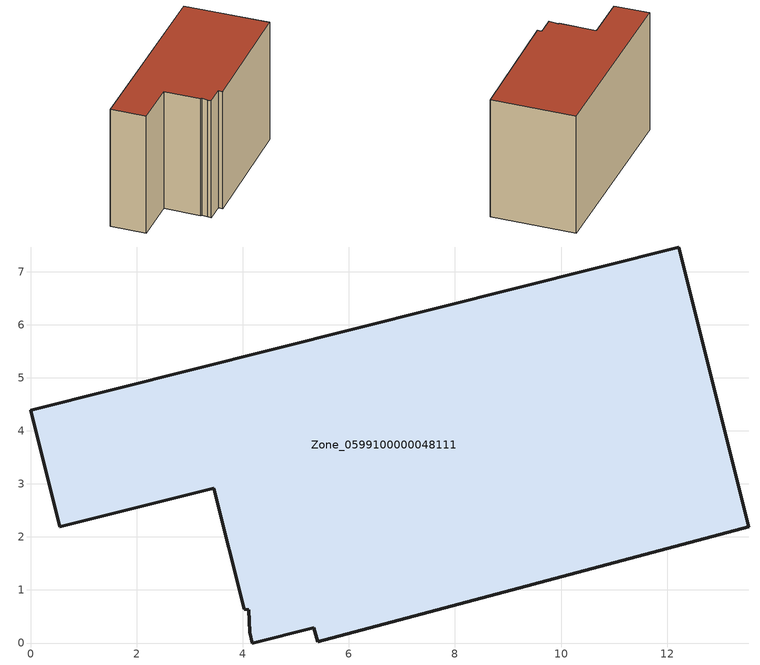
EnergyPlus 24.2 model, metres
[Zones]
Zone_0599100000048111
 floor ground (C_G): 4.13,0.2 4.11,0.63 4.02,0.64 3.45,2.92 0.55,2.19 0,4.39 12.22,7.47 13.54,2.19 5.41,0.02 5.34,0.29 4.18,0 z0
 wall outside (C_F): 13.54,2.19 12.22,7.47 0,4.39 0.55,2.19 3.45,2.92 4.02,0.64 4.11,0.63 4.13,0.2 4.18,0 5.34,0.29 5.41,0.02 13.54,2.19 z0:8.07
 roof outside (C_R): 4.02,0.64 4.11,0.63 4.13,0.2 4.18,0 5.34,0.29 5.41,0.02 13.54,2.19 12.22,7.47 0,4.39 0.55,2.19 3.45,2.92 z8.07
[BUILDING]
Pand.0599100000048111: North Axis=0; Terrain=City; Loads Convergence Tolerance Value=0.04; Temperature Convergence Tolerance Value=0.4; Solar Distribution=FullExterior; Maximum Number of Warmup Days=25; Minimum Number of Warmup Days=1
[Site:Location]
Rotterdam.The.Hague.AP_ZH_NLD Design_Conditions: Latitude=51.96; Longitude=4.45; Time Zone=1; Elevation=-4.5
[SITE:GROUNDTEMPERATURE:BUILDINGSURFACE]
18, 18, 18, 18, 18, 18, 18, 18, 18, 18, 18, 18
[MATERIAL] Thermal Absorptance=0.9; Solar Absorptance=0.7; Visible Absorptance=0.7
Name | Roughness | Thickness | Conductivity | Density | Specific Heat
G.TI.1975-1991 | MediumSmooth | 0.15 | 0.288461 | 540 | 1210
F.TI.1975-1991 | Rough | 0.3 | 0.230769 | 1920 | 840
R.TI.1975-1991 | MediumRough | 0.2 | 0.153846 | 1500 | 1000
[CONSTRUCTION]
C_G: G.TI.1975-1991
C_F: F.TI.1975-1991
C_R: R.TI.1975-1991
[ZONE]
Zone_0599100000048111: Type=1; Multiplier=1; Ceiling Height=Autocalculate; Volume=Autocalculate; Floor Area=autocalculate; Part of Total Floor Area=Yes
[ZONEINFILTRATION:DESIGNFLOWRATE]
Infil_Zone_0599100000048111: Zone or ZoneList or Space or SpaceList=Zone_0599100000048111; Schedule=AlwaysOn; Design Flow Rate Calculation Method=Flow/Area; Flow Rate per Floor Area=0.003; Constant Term Coefficient=1; Temperature Term Coefficient=0; Velocity Term Coefficient=0; Velocity Squared Term Coefficient=0
[HVACTEMPLATE:ZONE:IDEALLOADSAIRSYSTEM]
Zone_0599100000048111: Maximum Heating Supply Air Temperature=50; Minimum Cooling Supply Air Temperature=13; Maximum Heating Supply Air Humidity Ratio=0.0156; Minimum Cooling Supply Air Humidity Ratio=0.0077; Heating Limit=NoLimit; Cooling Limit=NoLimit; Dehumidification Control Type=ConstantSensibleHeatRatio; Cooling Sensible Heat Ratio=0.7; Dehumidification Setpoint=60; Humidification Control Type=None; Humidification Setpoint=30; Outdoor Air Method=None; Outdoor Air Flow Rate per Person=0.00944; Outdoor Air Flow Rate per Zone Floor Area=0; Outdoor Air Flow Rate per Zone=0; Demand Controlled Ventilation Type=None; Outdoor Air Economizer Type=NoEconomizer; Heat Recovery Type=None; Sensible Heat Recovery Effectiveness=0.7; Latent Heat Recovery Effectiveness=0.65
[ZONECONTROL:THERMOSTAT]
ThermostatControl_Zone_0599100000048111: Zone or ZoneList=Zone_0599100000048111; Control Type Schedule=DualSetpointControlType; Control 1=Thermostat_Zone_0599100000048111; Temperature Difference Between Cutout And Setpoint=0
[THERMOSTATSETPOINT:DUALSETPOINT]
Thermostat_Zone_0599100000048111: Heating Setpoint Temperature Schedule=HeatingSetpoint_Zone_0599100000048111; Cooling Setpoint Temperature Schedule=CoolingSetpoint_Zone_0599100000048111
[SCHEDULE:COMPACT]
HeatingSetpoint_Zone_0599100000048111: Through: 12/31, For: AllDays, Until: 24:00, 21
CoolingSetpoint_Zone_0599100000048111: Through: 12/31, For: AllDays, Until: 24:00, 24
DualSetpointControlType: Through: 12/31, For: AllDays, Until: 24:00, 4
AlwaysOn: Through: 12/31, For: AllDays, Until: 24:00, 1
